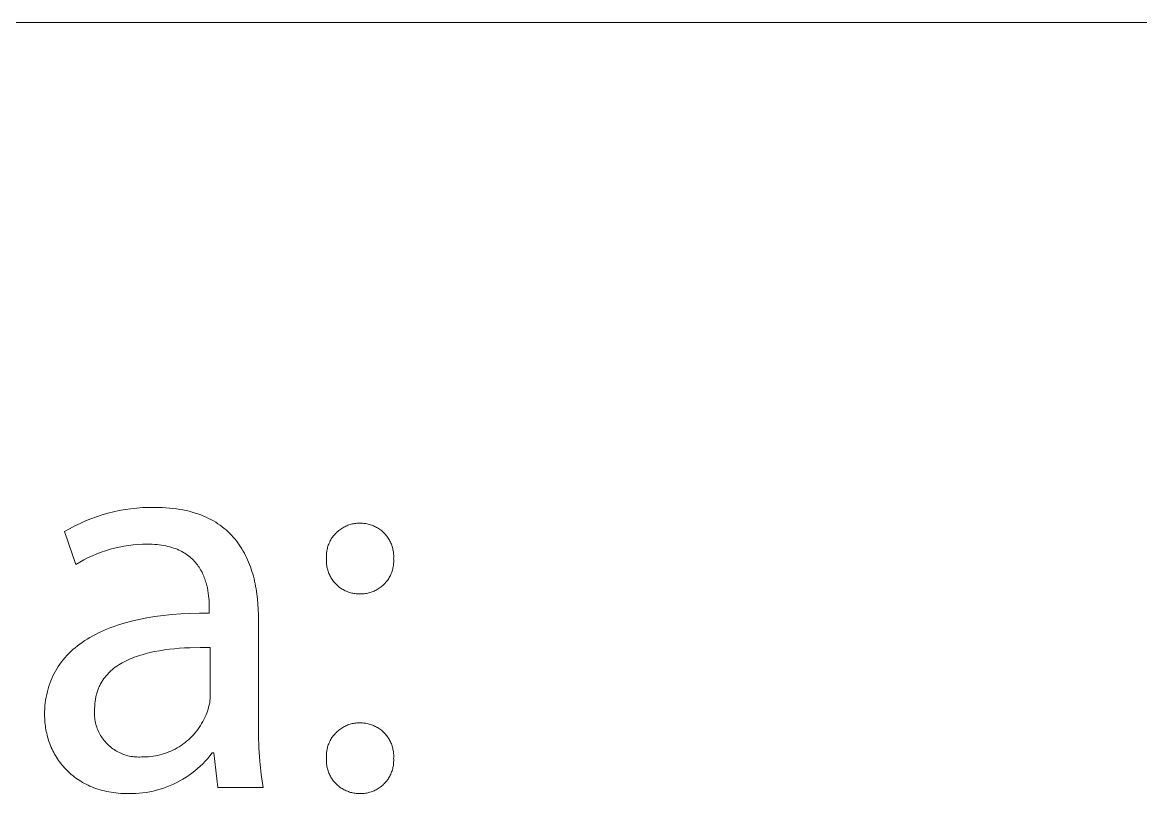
# Model space of a CAD drawing. Header units: millimetres. Extents: x 0 to 4030, y -54 to 2762.
# Drawn here: x 3773.6 to 3853.4, y 229.3 to 284.3 of the extents above; entities that cross this region are included whole.
import ezdxf

# ---------------------------------------------------------------- set-up
doc = ezdxf.new("R2010")
doc.units = ezdxf.units.MM
doc.header["$MEASUREMENT"] = 0
doc.layers.add('Domyślny', color=7, linetype='Continuous', true_color=0x000000)

msp = doc.modelspace()

# ---------------------------------------------------------------- linework, layer by layer
at = {"layer": 'Domyślny', "color": 18, "lineweight": 15, "true_color": 0x000000}
for p, q in [((3674.455, 284.334), (4026.423, 284.334)), ((3781.345, 249.652), (3781.763, 249.697)), ((3781.763, 249.697), (3782.182, 249.728)), ((3782.182, 249.728), (3782.603, 249.745)), ((3782.603, 249.745), (3783.023, 249.747)), ((3783.023, 249.747), (3783.3, 249.744)), ((3783.3, 249.744), (3783.57, 249.735)), ((3783.57, 249.735), (3783.834, 249.72)), ((3783.834, 249.72), (3784.091, 249.7)), ((3784.091, 249.7), (3784.342, 249.674)), ((3778.107, 248.778), (3778.496, 248.936)), ((3778.496, 248.936), (3778.892, 249.08)), ((3778.892, 249.08), (3779.291, 249.21)), ((3779.291, 249.21), (3779.695, 249.327)), ((3779.695, 249.327), (3780.103, 249.429)), ((3780.103, 249.429), (3780.515, 249.518)), ((3780.515, 249.518), (3780.929, 249.592)), ((3780.929, 249.592), (3781.345, 249.652)), ((3784.342, 249.674), (3784.586, 249.643)), ((3784.586, 249.643), (3784.825, 249.606)), ((3784.825, 249.606), (3785.057, 249.564)), ((3785.057, 249.564), (3785.283, 249.517)), ((3785.283, 249.517), (3785.503, 249.465)), ((3785.503, 249.465), (3785.718, 249.407)), ((3785.718, 249.407), (3785.926, 249.345)), ((3785.926, 249.345), (3786.129, 249.278)), ((3786.129, 249.278), (3786.325, 249.207)), ((3786.325, 249.207), (3786.517, 249.13)), ((3786.517, 249.13), (3786.702, 249.05)), ((3786.702, 249.05), (3786.883, 248.964)), ((3786.883, 248.964), (3787.057, 248.875)), ((3776.608, 248.015), (3776.973, 248.225)), ((3776.973, 248.225), (3777.344, 248.422)), ((3777.344, 248.422), (3777.722, 248.607)), ((3777.722, 248.607), (3778.107, 248.778)), ((3787.057, 248.875), (3787.227, 248.781)), ((3787.227, 248.781), (3787.391, 248.683)), ((3787.391, 248.683), (3787.55, 248.581)), ((3787.55, 248.581), (3787.704, 248.476)), ((3787.704, 248.476), (3787.852, 248.366)), ((3787.852, 248.366), (3787.996, 248.252)), ((3787.996, 248.252), (3788.135, 248.135)), ((3788.135, 248.135), (3788.269, 248.015)), ((3796.12, 248.054), (3796.184, 248.106)), ((3796.184, 248.106), (3796.249, 248.156)), ((3796.249, 248.156), (3796.315, 248.204)), ((3796.315, 248.204), (3796.384, 248.249)), ((3796.384, 248.249), (3796.454, 248.292)), ((3796.454, 248.292), (3796.525, 248.332)), ((3796.525, 248.332), (3796.598, 248.37)), ((3796.598, 248.37), (3796.672, 248.406)), ((3796.672, 248.406), (3796.747, 248.439)), ((3796.747, 248.439), (3796.824, 248.469)), ((3796.824, 248.469), (3796.901, 248.496)), ((3796.901, 248.496), (3796.979, 248.521)), ((3796.979, 248.521), (3797.058, 248.543)), ((3797.058, 248.543), (3797.138, 248.563)), ((3797.138, 248.563), (3797.218, 248.58)), ((3797.218, 248.58), (3797.299, 248.593)), ((3797.299, 248.593), (3797.38, 248.605)), ((3797.38, 248.605), (3797.462, 248.613)), ((3797.462, 248.613), (3797.544, 248.618)), ((3797.544, 248.618), (3797.626, 248.621)), ((3797.626, 248.621), (3797.708, 248.621)), ((3797.708, 248.621), (3797.789, 248.619)), ((3797.789, 248.619), (3797.871, 248.616)), ((3797.871, 248.616), (3797.951, 248.609)), ((3797.951, 248.609), (3798.032, 248.6)), ((3798.032, 248.6), (3798.113, 248.587)), ((3798.113, 248.587), (3798.192, 248.572)), ((3798.192, 248.572), (3798.272, 248.555)), ((3798.272, 248.555), (3798.35, 248.534)), ((3798.35, 248.534), (3798.428, 248.511)), ((3798.428, 248.511), (3798.505, 248.486)), ((3798.505, 248.486), (3798.581, 248.457)), ((3798.581, 248.457), (3798.657, 248.427)), ((3798.657, 248.427), (3798.731, 248.393)), ((3798.731, 248.393), (3798.803, 248.357)), ((3798.803, 248.357), (3798.875, 248.319)), ((3798.875, 248.319), (3798.945, 248.278)), ((3798.945, 248.278), (3799.014, 248.235)), ((3799.014, 248.235), (3799.081, 248.189)), ((3799.081, 248.189), (3799.147, 248.141)), ((3799.147, 248.141), (3799.211, 248.091)), ((3777.414, 245.68), (3776.608, 248.015)), ((3788.269, 248.015), (3788.398, 247.891)), ((3788.398, 247.891), (3788.522, 247.763)), ((3788.522, 247.763), (3788.642, 247.633)), ((3788.642, 247.633), (3788.757, 247.499)), ((3788.757, 247.499), (3788.868, 247.362)), ((3788.868, 247.362), (3788.974, 247.222)), ((3795.523, 247.28), (3795.56, 247.353)), ((3795.56, 247.353), (3795.599, 247.425)), ((3795.599, 247.425), (3795.641, 247.495)), ((3795.641, 247.495), (3795.685, 247.564)), ((3795.685, 247.564), (3795.732, 247.632)), ((3795.732, 247.632), (3795.781, 247.698)), ((3795.781, 247.698), (3795.832, 247.762)), ((3795.832, 247.762), (3795.886, 247.824)), ((3795.886, 247.824), (3795.941, 247.885)), ((3795.941, 247.885), (3795.999, 247.943)), ((3795.999, 247.943), (3796.059, 247.999)), ((3796.059, 247.999), (3796.12, 248.054)), ((3799.211, 248.091), (3799.273, 248.039)), ((3799.273, 248.039), (3799.334, 247.985)), ((3799.334, 247.985), (3799.392, 247.928)), ((3799.392, 247.928), (3799.449, 247.87)), ((3799.449, 247.87), (3799.503, 247.81)), ((3799.503, 247.81), (3799.555, 247.748)), ((3799.555, 247.748), (3799.606, 247.684)), ((3799.606, 247.684), (3799.654, 247.618)), ((3799.654, 247.618), (3799.7, 247.551)), ((3799.7, 247.551), (3799.743, 247.482)), ((3799.743, 247.482), (3799.784, 247.412)), ((3799.784, 247.412), (3799.823, 247.341)), ((3799.823, 247.341), (3799.859, 247.268)), ((3779.22, 246.551), (3778.907, 246.432)), ((3779.536, 246.659), (3779.22, 246.551)), ((3779.857, 246.756), (3779.536, 246.659)), ((3780.18, 246.842), (3779.857, 246.756)), ((3780.506, 246.917), (3780.18, 246.842)), ((3780.835, 246.981), (3780.506, 246.917)), ((3781.165, 247.034), (3780.835, 246.981)), ((3781.498, 247.075), (3781.165, 247.034)), ((3781.831, 247.104), (3781.498, 247.075)), ((3782.165, 247.123), (3781.831, 247.104)), ((3782.5, 247.129), (3782.165, 247.123)), ((3782.684, 247.127), (3782.5, 247.129)), ((3782.863, 247.121), (3782.684, 247.127)), ((3783.037, 247.111), (3782.863, 247.121)), ((3783.207, 247.096), (3783.037, 247.111)), ((3783.371, 247.078), (3783.207, 247.096)), ((3783.53, 247.056), (3783.371, 247.078)), ((3783.685, 247.031), (3783.53, 247.056)), ((3783.835, 247.001), (3783.685, 247.031)), ((3783.98, 246.968), (3783.835, 247.001)), ((3784.121, 246.932), (3783.98, 246.968)), ((3784.257, 246.893), (3784.121, 246.932)), ((3784.389, 246.85), (3784.257, 246.893)), ((3784.516, 246.804), (3784.389, 246.85)), ((3784.64, 246.756), (3784.516, 246.804)), ((3784.759, 246.704), (3784.64, 246.756)), ((3784.874, 246.649), (3784.759, 246.704)), ((3784.984, 246.592), (3784.874, 246.649)), ((3785.091, 246.532), (3784.984, 246.592)), ((3785.194, 246.47), (3785.091, 246.532)), ((3788.974, 247.222), (3789.075, 247.079)), ((3789.075, 247.079), (3789.173, 246.933)), ((3789.173, 246.933), (3789.266, 246.785)), ((3789.266, 246.785), (3789.355, 246.634)), ((3789.355, 246.634), (3789.44, 246.481)), ((3795.3, 246.494), (3795.309, 246.575)), ((3795.309, 246.575), (3795.322, 246.656)), ((3795.322, 246.656), (3795.338, 246.737)), ((3795.338, 246.737), (3795.356, 246.817)), ((3795.356, 246.817), (3795.377, 246.896)), ((3795.377, 246.896), (3795.401, 246.975)), ((3795.401, 246.975), (3795.427, 247.053)), ((3795.427, 247.053), (3795.456, 247.129)), ((3795.456, 247.129), (3795.488, 247.205)), ((3795.488, 247.205), (3795.523, 247.28)), ((3799.859, 247.268), (3799.893, 247.194)), ((3799.893, 247.194), (3799.924, 247.119)), ((3799.924, 247.119), (3799.952, 247.043)), ((3799.952, 247.043), (3799.978, 246.966)), ((3799.978, 246.966), (3800.001, 246.888)), ((3800.001, 246.888), (3800.022, 246.81)), ((3800.022, 246.81), (3800.04, 246.73)), ((3800.04, 246.73), (3800.055, 246.651)), ((3800.055, 246.651), (3800.067, 246.57)), ((3800.067, 246.57), (3800.077, 246.49)), ((3777.702, 245.851), (3777.414, 245.68)), ((3777.995, 246.011), (3777.702, 245.851)), ((3778.294, 246.162), (3777.995, 246.011)), ((3778.598, 246.302), (3778.294, 246.162)), ((3778.907, 246.432), (3778.598, 246.302)), ((3785.293, 246.405), (3785.194, 246.47)), ((3785.389, 246.338), (3785.293, 246.405)), ((3785.48, 246.269), (3785.389, 246.338)), ((3785.568, 246.197), (3785.48, 246.269)), ((3785.653, 246.124), (3785.568, 246.197)), ((3785.734, 246.048), (3785.653, 246.124)), ((3785.811, 245.971), (3785.734, 246.048)), ((3785.886, 245.892), (3785.811, 245.971)), ((3785.957, 245.811), (3785.886, 245.892)), ((3786.024, 245.729), (3785.957, 245.811)), ((3786.089, 245.645), (3786.024, 245.729)), ((3789.44, 246.481), (3789.521, 246.325)), ((3789.521, 246.325), (3789.598, 246.167)), ((3789.598, 246.167), (3789.671, 246.007)), ((3789.671, 246.007), (3789.741, 245.844)), ((3789.741, 245.844), (3789.806, 245.68)), ((3795.287, 246.248), (3795.288, 246.33)), ((3795.288, 246.166), (3795.287, 246.248)), ((3795.288, 246.33), (3795.292, 246.412)), ((3795.292, 246.084), (3795.288, 246.166)), ((3795.288, 245.919), (3795.289, 246.002)), ((3795.29, 245.837), (3795.288, 245.919)), ((3795.289, 246.002), (3795.292, 246.084)), ((3795.295, 245.755), (3795.29, 245.837)), ((3795.292, 246.412), (3795.3, 246.494)), ((3795.303, 245.672), (3795.295, 245.755)), ((3800.083, 245.757), (3800.076, 245.676)), ((3800.077, 246.49), (3800.084, 246.409)), ((3800.088, 245.839), (3800.083, 245.757)), ((3800.084, 246.409), (3800.088, 246.328)), ((3800.088, 246.165), (3800.084, 246.084)), ((3800.084, 246.084), (3800.088, 246.002)), ((3800.088, 246.328), (3800.089, 246.246)), ((3800.089, 246.246), (3800.088, 246.165)), ((3800.088, 246.002), (3800.089, 245.921)), ((3800.089, 245.921), (3800.088, 245.839)), ((3786.151, 245.56), (3786.089, 245.645)), ((3786.209, 245.474), (3786.151, 245.56)), ((3786.265, 245.386), (3786.209, 245.474)), ((3786.318, 245.298), (3786.265, 245.386)), ((3786.368, 245.208), (3786.318, 245.298)), ((3786.415, 245.118), (3786.368, 245.208)), ((3786.46, 245.026), (3786.415, 245.118)), ((3786.502, 244.934), (3786.46, 245.026)), ((3786.541, 244.842), (3786.502, 244.934)), ((3789.806, 245.68), (3789.868, 245.514)), ((3789.868, 245.514), (3789.927, 245.345)), ((3789.927, 245.345), (3789.981, 245.176)), ((3789.981, 245.176), (3790.033, 245.004)), ((3790.033, 245.004), (3790.081, 244.831)), ((3795.314, 245.591), (3795.303, 245.672)), ((3795.327, 245.509), (3795.314, 245.591)), ((3795.344, 245.429), (3795.327, 245.509)), ((3795.363, 245.348), (3795.344, 245.429)), ((3795.385, 245.269), (3795.363, 245.348)), ((3795.409, 245.19), (3795.385, 245.269)), ((3795.437, 245.112), (3795.409, 245.19)), ((3795.467, 245.036), (3795.437, 245.112)), ((3795.5, 244.96), (3795.467, 245.036)), ((3795.535, 244.886), (3795.5, 244.96)), ((3799.886, 244.968), (3799.852, 244.894)), ((3799.918, 245.043), (3799.886, 244.968)), ((3799.948, 245.12), (3799.918, 245.043)), ((3799.974, 245.197), (3799.948, 245.12)), ((3799.998, 245.275), (3799.974, 245.197)), ((3800.019, 245.354), (3799.998, 245.275)), ((3800.038, 245.434), (3800.019, 245.354)), ((3800.053, 245.514), (3800.038, 245.434)), ((3800.066, 245.595), (3800.053, 245.514)), ((3800.076, 245.676), (3800.066, 245.595)), ((3786.578, 244.749), (3786.541, 244.842)), ((3786.613, 244.655), (3786.578, 244.749)), ((3786.646, 244.562), (3786.613, 244.655)), ((3786.676, 244.468), (3786.646, 244.562)), ((3786.704, 244.374), (3786.676, 244.468)), ((3786.731, 244.28), (3786.704, 244.374)), ((3786.755, 244.186), (3786.731, 244.28)), ((3786.777, 244.092), (3786.755, 244.186)), ((3790.081, 244.831), (3790.125, 244.657)), ((3790.125, 244.657), (3790.167, 244.481)), ((3790.167, 244.481), (3790.205, 244.304)), ((3790.205, 244.304), (3790.24, 244.125)), ((3790.24, 244.125), (3790.272, 243.946)), ((3795.573, 244.812), (3795.535, 244.886)), ((3795.614, 244.741), (3795.573, 244.812)), ((3795.657, 244.67), (3795.614, 244.741)), ((3795.702, 244.602), (3795.657, 244.67)), ((3795.75, 244.534), (3795.702, 244.602)), ((3795.8, 244.469), (3795.75, 244.534)), ((3795.852, 244.405), (3795.8, 244.469)), ((3795.907, 244.343), (3795.852, 244.405)), ((3795.964, 244.284), (3795.907, 244.343)), ((3796.022, 244.226), (3795.964, 244.284)), ((3796.083, 244.17), (3796.022, 244.226)), ((3796.146, 244.116), (3796.083, 244.17)), ((3796.21, 244.065), (3796.146, 244.116)), ((3799.253, 244.126), (3799.19, 244.074)), ((3799.315, 244.18), (3799.253, 244.126)), ((3799.375, 244.236), (3799.315, 244.18)), ((3799.432, 244.294), (3799.375, 244.236)), ((3799.488, 244.353), (3799.432, 244.294)), ((3799.541, 244.415), (3799.488, 244.353)), ((3799.593, 244.479), (3799.541, 244.415)), ((3799.642, 244.544), (3799.593, 244.479)), ((3799.689, 244.611), (3799.642, 244.544)), ((3799.733, 244.68), (3799.689, 244.611)), ((3799.775, 244.75), (3799.733, 244.68)), ((3799.815, 244.821), (3799.775, 244.75)), ((3799.852, 244.894), (3799.815, 244.821)), ((3786.797, 243.999), (3786.777, 244.092)), ((3786.833, 243.813), (3786.797, 243.999)), ((3786.862, 243.629), (3786.833, 243.813)), ((3786.884, 243.449), (3786.862, 243.629)), ((3786.902, 243.272), (3786.884, 243.449)), ((3790.272, 243.946), (3790.327, 243.585)), ((3790.327, 243.585), (3790.371, 243.221)), ((3796.276, 244.016), (3796.21, 244.065)), ((3796.344, 243.969), (3796.276, 244.016)), ((3796.414, 243.924), (3796.344, 243.969)), ((3796.485, 243.883), (3796.414, 243.924)), ((3796.557, 243.843), (3796.485, 243.883)), ((3796.631, 243.806), (3796.557, 243.843)), ((3796.706, 243.772), (3796.631, 243.806)), ((3796.782, 243.74), (3796.706, 243.772)), ((3796.859, 243.711), (3796.782, 243.74)), ((3796.937, 243.685), (3796.859, 243.711)), ((3797.016, 243.661), (3796.937, 243.685)), ((3797.096, 243.641), (3797.016, 243.661)), ((3797.176, 243.623), (3797.096, 243.641)), ((3797.257, 243.607), (3797.176, 243.623)), ((3797.339, 243.595), (3797.257, 243.607)), ((3797.421, 243.586), (3797.339, 243.595)), ((3797.503, 243.579), (3797.421, 243.586)), ((3797.585, 243.575), (3797.503, 243.579)), ((3797.668, 243.574), (3797.585, 243.575)), ((3797.75, 243.573), (3797.668, 243.574)), ((3797.831, 243.575), (3797.75, 243.573)), ((3797.913, 243.58), (3797.831, 243.575)), ((3797.994, 243.587), (3797.913, 243.58)), ((3798.075, 243.597), (3797.994, 243.587)), ((3798.156, 243.611), (3798.075, 243.597)), ((3798.236, 243.626), (3798.156, 243.611)), ((3798.316, 243.645), (3798.236, 243.626)), ((3798.395, 243.667), (3798.316, 243.645)), ((3798.473, 243.691), (3798.395, 243.667)), ((3798.55, 243.718), (3798.473, 243.691)), ((3798.626, 243.747), (3798.55, 243.718)), ((3798.701, 243.779), (3798.626, 243.747)), ((3798.775, 243.814), (3798.701, 243.779)), ((3798.848, 243.851), (3798.775, 243.814)), ((3798.919, 243.891), (3798.848, 243.851)), ((3798.989, 243.933), (3798.919, 243.891)), ((3799.058, 243.978), (3798.989, 243.933)), ((3799.125, 244.025), (3799.058, 243.978)), ((3799.19, 244.074), (3799.125, 244.025)), ((3786.915, 243.101), (3786.902, 243.272)), ((3786.923, 242.934), (3786.915, 243.101)), ((3786.927, 242.774), (3786.923, 242.934)), ((3786.929, 242.62), (3786.927, 242.774)), ((3786.929, 242.204), (3786.929, 242.62)), ((3790.371, 243.221), (3790.404, 242.854)), ((3790.404, 242.854), (3790.427, 242.486)), ((3781.383, 241.631), (3781.918, 241.755)), ((3781.918, 241.755), (3782.473, 241.864)), ((3782.473, 241.864), (3783.049, 241.958)), ((3783.049, 241.958), (3783.646, 242.037)), ((3783.646, 242.037), (3784.263, 242.101)), ((3784.263, 242.101), (3784.899, 242.15)), ((3784.899, 242.15), (3785.556, 242.183)), ((3785.556, 242.183), (3786.233, 242.201)), ((3786.233, 242.201), (3786.929, 242.204)), ((3790.427, 242.486), (3790.441, 242.117)), ((3790.441, 242.117), (3790.445, 241.748)), ((3790.445, 241.748), (3790.445, 234.46)), ((3779.237, 240.895), (3779.454, 240.991)), ((3779.454, 240.991), (3779.677, 241.083)), ((3779.677, 241.083), (3779.905, 241.173)), ((3779.905, 241.173), (3780.138, 241.258)), ((3780.138, 241.258), (3780.376, 241.34)), ((3780.376, 241.34), (3780.62, 241.418)), ((3780.62, 241.418), (3780.869, 241.493)), ((3780.869, 241.493), (3781.123, 241.564)), ((3781.123, 241.564), (3781.383, 241.631)), ((3777.698, 239.998), (3777.871, 240.122)), ((3777.871, 240.122), (3778.05, 240.243)), ((3778.05, 240.243), (3778.234, 240.36)), ((3778.234, 240.36), (3778.424, 240.474)), ((3778.424, 240.474), (3778.619, 240.585)), ((3778.619, 240.585), (3778.82, 240.692)), ((3778.82, 240.692), (3779.026, 240.795)), ((3779.026, 240.795), (3779.237, 240.895)), ((3776.777, 239.18), (3776.916, 239.325)), ((3776.916, 239.325), (3777.061, 239.467)), ((3777.061, 239.467), (3777.212, 239.605)), ((3777.212, 239.605), (3777.368, 239.739)), ((3777.368, 239.739), (3777.53, 239.87)), ((3777.53, 239.87), (3777.698, 239.998)), ((3782.699, 239.389), (3782.369, 239.307)), ((3783.037, 239.462), (3782.699, 239.389)), ((3783.382, 239.526), (3783.037, 239.462)), ((3783.733, 239.58), (3783.382, 239.526)), ((3784.089, 239.627), (3783.733, 239.58)), ((3784.449, 239.665), (3784.089, 239.627)), ((3784.812, 239.696), (3784.449, 239.665)), ((3785.178, 239.72), (3784.812, 239.696)), ((3785.545, 239.737), (3785.178, 239.72)), ((3786.28, 239.754), (3785.545, 239.737)), ((3787.009, 239.748), (3786.28, 239.754)), ((3787.009, 236.353), (3787.009, 239.748)), ((3776.166, 238.406), (3776.276, 238.567)), ((3776.276, 238.567), (3776.393, 238.726)), ((3776.393, 238.726), (3776.515, 238.881)), ((3776.515, 238.881), (3776.643, 239.032)), ((3776.643, 239.032), (3776.777, 239.18)), ((3780.599, 238.588), (3780.472, 238.509)), ((3780.73, 238.664), (3780.599, 238.588)), ((3780.864, 238.737), (3780.73, 238.664)), ((3781.002, 238.807), (3780.864, 238.737)), ((3781.143, 238.873), (3781.002, 238.807)), ((3781.286, 238.937), (3781.143, 238.873)), ((3781.433, 238.998), (3781.286, 238.937)), ((3781.583, 239.056), (3781.433, 238.998)), ((3781.735, 239.112), (3781.583, 239.056)), ((3781.89, 239.165), (3781.735, 239.112)), ((3782.047, 239.215), (3781.89, 239.165)), ((3782.207, 239.262), (3782.047, 239.215)), ((3782.369, 239.307), (3782.207, 239.262)), ((3775.781, 237.727), (3775.869, 237.901)), ((3775.869, 237.901), (3775.962, 238.073)), ((3775.962, 238.073), (3776.061, 238.241)), ((3776.061, 238.241), (3776.166, 238.406)), ((3779.592, 237.757), (3779.547, 237.703)), ((3779.64, 237.811), (3779.592, 237.757)), ((3779.688, 237.863), (3779.64, 237.811)), ((3779.737, 237.915), (3779.688, 237.863)), ((3779.787, 237.966), (3779.737, 237.915)), ((3779.839, 238.016), (3779.787, 237.966)), ((3779.891, 238.065), (3779.839, 238.016)), ((3779.945, 238.113), (3779.891, 238.065)), ((3780, 238.16), (3779.945, 238.113)), ((3780.055, 238.207), (3780, 238.16)), ((3780.112, 238.252), (3780.055, 238.207)), ((3780.228, 238.341), (3780.112, 238.252)), ((3780.348, 238.427), (3780.228, 238.341)), ((3780.472, 238.509), (3780.348, 238.427)), ((3775.433, 236.804), (3775.491, 236.995)), ((3775.491, 236.995), (3775.555, 237.183)), ((3775.555, 237.183), (3775.624, 237.367)), ((3775.624, 237.367), (3775.7, 237.549)), ((3775.7, 237.549), (3775.781, 237.727)), ((3779.088, 236.978), (3779.058, 236.911)), ((3779.12, 237.043), (3779.088, 236.978)), ((3779.152, 237.108), (3779.12, 237.043)), ((3779.186, 237.172), (3779.152, 237.108)), ((3779.221, 237.235), (3779.186, 237.172)), ((3779.258, 237.297), (3779.221, 237.235)), ((3779.295, 237.357), (3779.258, 237.297)), ((3779.334, 237.417), (3779.295, 237.357)), ((3779.374, 237.476), (3779.334, 237.417)), ((3779.416, 237.534), (3779.374, 237.476)), ((3779.458, 237.591), (3779.416, 237.534)), ((3779.502, 237.648), (3779.458, 237.591)), ((3779.547, 237.703), (3779.502, 237.648)), ((3775.262, 236.009), (3775.296, 236.212)), ((3775.296, 236.212), (3775.336, 236.413)), ((3775.336, 236.413), (3775.382, 236.61)), ((3775.382, 236.61), (3775.433, 236.804)), ((3778.834, 236.188), (3778.819, 236.11)), ((3778.85, 236.265), (3778.834, 236.188)), ((3778.867, 236.341), (3778.85, 236.265)), ((3778.886, 236.416), (3778.867, 236.341)), ((3778.907, 236.49), (3778.886, 236.416)), ((3778.929, 236.563), (3778.907, 236.49)), ((3778.952, 236.634), (3778.929, 236.563)), ((3778.976, 236.705), (3778.952, 236.634)), ((3779.002, 236.775), (3778.976, 236.705)), ((3779.03, 236.843), (3779.002, 236.775)), ((3779.058, 236.911), (3779.03, 236.843)), ((3786.995, 236.098), (3787.004, 236.225)), ((3787.004, 236.225), (3787.009, 236.353)), ((3775.189, 235.163), (3775.198, 235.379)), ((3775.198, 235.379), (3775.213, 235.592)), ((3775.213, 235.592), (3775.235, 235.802)), ((3775.235, 235.802), (3775.262, 236.009)), ((3778.756, 235.36), (3778.748, 235.251)), ((3778.759, 235.534), (3778.756, 235.447)), ((3778.756, 235.447), (3778.756, 235.36)), ((3778.763, 235.62), (3778.759, 235.534)), ((3778.768, 235.704), (3778.763, 235.62)), ((3778.775, 235.788), (3778.768, 235.704)), ((3778.784, 235.87), (3778.775, 235.788)), ((3778.794, 235.951), (3778.784, 235.87)), ((3778.806, 236.031), (3778.794, 235.951)), ((3778.819, 236.11), (3778.806, 236.031)), ((3786.808, 235.225), (3786.848, 235.347)), ((3786.848, 235.347), (3786.883, 235.47)), ((3786.883, 235.47), (3786.914, 235.594)), ((3786.914, 235.594), (3786.941, 235.718)), ((3786.941, 235.718), (3786.963, 235.844)), ((3786.963, 235.844), (3786.981, 235.971)), ((3786.981, 235.971), (3786.995, 236.098)), ((3775.186, 234.944), (3775.189, 235.163)), ((3775.187, 234.812), (3775.186, 234.944)), ((3775.192, 234.68), (3775.187, 234.812)), ((3775.199, 234.548), (3775.192, 234.68)), ((3775.209, 234.416), (3775.199, 234.548)), ((3778.748, 235.251), (3778.744, 235.143)), ((3778.744, 235.143), (3778.744, 235.035)), ((3778.744, 235.035), (3778.748, 234.926)), ((3778.748, 234.926), (3778.755, 234.818)), ((3778.755, 234.818), (3778.766, 234.71)), ((3778.766, 234.71), (3778.781, 234.603)), ((3778.781, 234.603), (3778.8, 234.496)), ((3786.472, 234.468), (3786.55, 234.615)), ((3786.55, 234.615), (3786.622, 234.764)), ((3786.622, 234.764), (3786.689, 234.916)), ((3786.689, 234.916), (3786.751, 235.07)), ((3786.751, 235.07), (3786.808, 235.225)), ((3775.223, 234.285), (3775.209, 234.416)), ((3775.239, 234.154), (3775.223, 234.285)), ((3775.258, 234.023), (3775.239, 234.154)), ((3775.281, 233.893), (3775.258, 234.023)), ((3775.306, 233.764), (3775.281, 233.893)), ((3775.334, 233.635), (3775.306, 233.764)), ((3778.8, 234.496), (3778.822, 234.39)), ((3778.822, 234.39), (3778.848, 234.285)), ((3778.848, 234.285), (3778.877, 234.181)), ((3778.877, 234.181), (3778.91, 234.077)), ((3778.91, 234.077), (3778.947, 233.975)), ((3778.947, 233.975), (3778.987, 233.874)), ((3778.987, 233.874), (3779.031, 233.775)), ((3779.031, 233.775), (3779.078, 233.677)), ((3785.907, 233.651), (3786.013, 233.779)), ((3786.013, 233.779), (3786.114, 233.91)), ((3786.114, 233.91), (3786.211, 234.045)), ((3786.211, 234.045), (3786.303, 234.183)), ((3786.303, 234.183), (3786.39, 234.324)), ((3786.39, 234.324), (3786.472, 234.468)), ((3790.445, 234.46), (3790.445, 233.52)), ((3795.999, 233.704), (3796.059, 233.76)), ((3796.059, 233.76), (3796.12, 233.815)), ((3796.12, 233.815), (3796.184, 233.867)), ((3796.184, 233.867), (3796.249, 233.917)), ((3796.249, 233.917), (3796.315, 233.964)), ((3796.315, 233.964), (3796.384, 234.01)), ((3796.384, 234.01), (3796.454, 234.053)), ((3796.454, 234.053), (3796.525, 234.093)), ((3796.525, 234.093), (3796.598, 234.131)), ((3796.598, 234.131), (3796.672, 234.166)), ((3796.672, 234.166), (3796.747, 234.199)), ((3796.747, 234.199), (3796.824, 234.23)), ((3796.824, 234.23), (3796.901, 234.257)), ((3796.901, 234.257), (3796.979, 234.282)), ((3796.979, 234.282), (3797.058, 234.304)), ((3797.058, 234.304), (3797.138, 234.324)), ((3797.138, 234.324), (3797.218, 234.34)), ((3797.218, 234.34), (3797.299, 234.354)), ((3797.299, 234.354), (3797.38, 234.365)), ((3797.38, 234.365), (3797.462, 234.374)), ((3797.462, 234.374), (3797.544, 234.379)), ((3797.544, 234.379), (3797.626, 234.382)), ((3797.626, 234.382), (3797.708, 234.381)), ((3797.708, 234.381), (3797.789, 234.38)), ((3797.789, 234.38), (3797.871, 234.376)), ((3797.871, 234.376), (3797.951, 234.37)), ((3797.951, 234.37), (3798.032, 234.36)), ((3798.032, 234.36), (3798.113, 234.348)), ((3798.113, 234.348), (3798.192, 234.333)), ((3798.192, 234.333), (3798.272, 234.316)), ((3798.272, 234.316), (3798.35, 234.295)), ((3798.35, 234.295), (3798.428, 234.272)), ((3798.428, 234.272), (3798.505, 234.247)), ((3798.505, 234.247), (3798.581, 234.218)), ((3798.581, 234.218), (3798.657, 234.187)), ((3798.657, 234.187), (3798.731, 234.154)), ((3798.731, 234.154), (3798.803, 234.118)), ((3798.803, 234.118), (3798.875, 234.079)), ((3798.875, 234.079), (3798.945, 234.039)), ((3798.945, 234.039), (3799.014, 233.995)), ((3799.014, 233.995), (3799.081, 233.95)), ((3799.081, 233.95), (3799.147, 233.902)), ((3799.147, 233.902), (3799.211, 233.852)), ((3799.211, 233.852), (3799.273, 233.8)), ((3799.273, 233.8), (3799.334, 233.745)), ((3799.334, 233.745), (3799.392, 233.689)), ((3775.365, 233.507), (3775.334, 233.635)), ((3775.399, 233.379), (3775.365, 233.507)), ((3775.436, 233.253), (3775.399, 233.379)), ((3775.476, 233.127), (3775.436, 233.253)), ((3775.518, 233.002), (3775.476, 233.127)), ((3775.564, 232.878), (3775.518, 233.002)), ((3779.078, 233.677), (3779.128, 233.581)), ((3779.128, 233.581), (3779.182, 233.487)), ((3779.182, 233.487), (3779.238, 233.395)), ((3779.238, 233.395), (3779.298, 233.305)), ((3779.298, 233.305), (3779.361, 233.216)), ((3779.361, 233.216), (3779.427, 233.13)), ((3779.427, 233.13), (3779.496, 233.047)), ((3779.496, 233.047), (3779.568, 232.965)), ((3779.568, 232.965), (3779.643, 232.887)), ((3785.055, 232.867), (3785.188, 232.966)), ((3785.188, 232.966), (3785.318, 233.07)), ((3785.318, 233.07), (3785.443, 233.178)), ((3785.443, 233.178), (3785.565, 233.29)), ((3785.565, 233.29), (3785.683, 233.406)), ((3785.683, 233.406), (3785.798, 233.527)), ((3785.798, 233.527), (3785.907, 233.651)), ((3790.445, 233.52), (3790.478, 232.581)), ((3795.456, 232.89), (3795.488, 232.966)), ((3795.488, 232.966), (3795.523, 233.04)), ((3795.523, 233.04), (3795.56, 233.114)), ((3795.56, 233.114), (3795.599, 233.186)), ((3795.599, 233.186), (3795.641, 233.256)), ((3795.641, 233.256), (3795.685, 233.325)), ((3795.685, 233.325), (3795.732, 233.393)), ((3795.732, 233.393), (3795.781, 233.459)), ((3795.781, 233.459), (3795.832, 233.523)), ((3795.832, 233.523), (3795.886, 233.585)), ((3795.886, 233.585), (3795.941, 233.645)), ((3795.941, 233.645), (3795.999, 233.704)), ((3799.392, 233.689), (3799.449, 233.631)), ((3799.449, 233.631), (3799.503, 233.57)), ((3799.503, 233.57), (3799.555, 233.508)), ((3799.555, 233.508), (3799.606, 233.445)), ((3799.606, 233.445), (3799.654, 233.379)), ((3799.654, 233.379), (3799.7, 233.312)), ((3799.7, 233.312), (3799.743, 233.243)), ((3799.743, 233.243), (3799.784, 233.173)), ((3799.784, 233.173), (3799.823, 233.102)), ((3799.823, 233.102), (3799.859, 233.029)), ((3799.859, 233.029), (3799.893, 232.955)), ((3799.893, 232.955), (3799.924, 232.88)), ((3775.613, 232.755), (3775.564, 232.878)), ((3775.664, 232.634), (3775.613, 232.755)), ((3775.719, 232.513), (3775.664, 232.634)), ((3775.776, 232.394), (3775.719, 232.513)), ((3775.836, 232.276), (3775.776, 232.394)), ((3775.9, 232.159), (3775.836, 232.276)), ((3775.966, 232.044), (3775.9, 232.159)), ((3779.643, 232.887), (3779.72, 232.811)), ((3779.72, 232.811), (3779.8, 232.737)), ((3779.8, 232.737), (3779.882, 232.667)), ((3779.882, 232.667), (3779.966, 232.599)), ((3779.966, 232.599), (3780.053, 232.534)), ((3780.053, 232.534), (3780.143, 232.472)), ((3780.143, 232.472), (3780.234, 232.414)), ((3780.234, 232.414), (3780.327, 232.358)), ((3780.327, 232.358), (3780.422, 232.306)), ((3780.422, 232.306), (3780.519, 232.257)), ((3780.519, 232.257), (3780.617, 232.212)), ((3780.617, 232.212), (3780.717, 232.17)), ((3780.717, 232.17), (3780.818, 232.131)), ((3783.572, 232.143), (3783.73, 232.192)), ((3783.73, 232.192), (3783.887, 232.246)), ((3783.887, 232.246), (3784.042, 232.306)), ((3784.042, 232.306), (3784.194, 232.371)), ((3784.194, 232.371), (3784.344, 232.441)), ((3784.344, 232.441), (3784.492, 232.516)), ((3784.492, 232.516), (3784.637, 232.597)), ((3784.637, 232.597), (3784.78, 232.682)), ((3784.78, 232.682), (3784.919, 232.772)), ((3784.919, 232.772), (3785.055, 232.867)), ((3787.143, 232.233), (3786.985, 232.032)), ((3787.264, 232.233), (3787.143, 232.233)), ((3787.533, 229.777), (3787.264, 232.233)), ((3790.478, 232.581), (3790.542, 231.643)), ((3795.288, 232.091), (3795.292, 232.173)), ((3795.292, 232.173), (3795.3, 232.255)), ((3795.3, 232.255), (3795.309, 232.336)), ((3795.309, 232.336), (3795.322, 232.417)), ((3795.322, 232.417), (3795.338, 232.498)), ((3795.338, 232.498), (3795.356, 232.578)), ((3795.356, 232.578), (3795.377, 232.657)), ((3795.377, 232.657), (3795.401, 232.736)), ((3795.401, 232.736), (3795.427, 232.813)), ((3795.427, 232.813), (3795.456, 232.89)), ((3799.924, 232.88), (3799.952, 232.804)), ((3799.952, 232.804), (3799.978, 232.727)), ((3799.978, 232.727), (3800.001, 232.649)), ((3800.001, 232.649), (3800.022, 232.57)), ((3800.022, 232.57), (3800.04, 232.491)), ((3800.04, 232.491), (3800.055, 232.411)), ((3800.055, 232.411), (3800.067, 232.331)), ((3800.067, 232.331), (3800.077, 232.25)), ((3800.077, 232.25), (3800.084, 232.17)), ((3800.084, 232.17), (3800.088, 232.088)), ((3776.035, 231.93), (3775.966, 232.044)), ((3776.107, 231.818), (3776.035, 231.93)), ((3776.182, 231.707), (3776.107, 231.818)), ((3776.26, 231.599), (3776.182, 231.707)), ((3776.34, 231.491), (3776.26, 231.599)), ((3776.424, 231.386), (3776.34, 231.491)), ((3776.511, 231.283), (3776.424, 231.386)), ((3780.818, 232.131), (3780.921, 232.096)), ((3780.921, 232.096), (3781.025, 232.064)), ((3781.025, 232.064), (3781.129, 232.037)), ((3781.129, 232.037), (3781.235, 232.012)), ((3781.235, 232.012), (3781.341, 231.992)), ((3781.341, 231.992), (3781.448, 231.975)), ((3781.448, 231.975), (3781.556, 231.961)), ((3781.556, 231.961), (3781.664, 231.952)), ((3781.664, 231.952), (3781.772, 231.946)), ((3781.772, 231.946), (3781.881, 231.944)), ((3781.881, 231.944), (3781.989, 231.945)), ((3781.989, 231.945), (3782.097, 231.951)), ((3782.097, 231.951), (3782.263, 231.95)), ((3782.263, 231.95), (3782.429, 231.954)), ((3782.429, 231.954), (3782.595, 231.964)), ((3782.595, 231.964), (3782.76, 231.98)), ((3782.76, 231.98), (3782.924, 232.002)), ((3782.924, 232.002), (3783.088, 232.029)), ((3783.088, 232.029), (3783.25, 232.061)), ((3783.25, 232.061), (3783.412, 232.099)), ((3783.412, 232.099), (3783.572, 232.143)), ((3786.469, 231.465), (3786.285, 231.289)), ((3786.648, 231.648), (3786.469, 231.465)), ((3786.82, 231.837), (3786.648, 231.648)), ((3786.985, 232.032), (3786.82, 231.837)), ((3790.542, 231.643), (3790.639, 230.708)), ((3795.287, 232.009), (3795.288, 232.091)), ((3795.288, 231.927), (3795.287, 232.009)), ((3795.292, 231.845), (3795.288, 231.927)), ((3795.289, 231.762), (3795.292, 231.845)), ((3795.289, 231.68), (3795.289, 231.762)), ((3795.291, 231.598), (3795.289, 231.68)), ((3795.296, 231.516), (3795.291, 231.598)), ((3795.304, 231.434), (3795.296, 231.516)), ((3795.315, 231.352), (3795.304, 231.434)), ((3795.329, 231.271), (3795.315, 231.352)), ((3800.065, 231.356), (3800.052, 231.275)), ((3800.075, 231.437), (3800.065, 231.356)), ((3800.082, 231.518), (3800.075, 231.437)), ((3800.087, 231.6), (3800.082, 231.518)), ((3800.088, 231.926), (3800.084, 231.845)), ((3800.084, 231.845), (3800.088, 231.763)), ((3800.089, 231.682), (3800.087, 231.6)), ((3800.088, 232.088), (3800.089, 232.007)), ((3800.089, 232.007), (3800.088, 231.926)), ((3800.088, 231.763), (3800.089, 231.682)), ((3776.6, 231.181), (3776.511, 231.283)), ((3776.692, 231.082), (3776.6, 231.181)), ((3776.787, 230.984), (3776.692, 231.082)), ((3776.885, 230.889), (3776.787, 230.984)), ((3776.986, 230.796), (3776.885, 230.889)), ((3777.09, 230.705), (3776.986, 230.796)), ((3777.197, 230.617), (3777.09, 230.705)), ((3777.307, 230.531), (3777.197, 230.617)), ((3785.488, 230.649), (3785.276, 230.507)), ((3785.695, 230.799), (3785.488, 230.649)), ((3785.897, 230.955), (3785.695, 230.799)), ((3786.094, 231.119), (3785.897, 230.955)), ((3786.285, 231.289), (3786.094, 231.119)), ((3790.639, 230.708), (3790.767, 229.777)), ((3795.345, 231.19), (3795.329, 231.271)), ((3795.365, 231.11), (3795.345, 231.19)), ((3795.387, 231.031), (3795.365, 231.11)), ((3795.412, 230.952), (3795.387, 231.031)), ((3795.439, 230.875), (3795.412, 230.952)), ((3795.469, 230.798), (3795.439, 230.875)), ((3795.502, 230.722), (3795.469, 230.798)), ((3795.538, 230.648), (3795.502, 230.722)), ((3795.576, 230.575), (3795.538, 230.648)), ((3795.616, 230.503), (3795.576, 230.575)), ((3799.812, 230.584), (3799.773, 230.512)), ((3799.849, 230.656), (3799.812, 230.584)), ((3799.884, 230.73), (3799.849, 230.656)), ((3799.916, 230.806), (3799.884, 230.73)), ((3799.945, 230.882), (3799.916, 230.806)), ((3799.972, 230.959), (3799.945, 230.882)), ((3799.996, 231.037), (3799.972, 230.959)), ((3800.017, 231.116), (3799.996, 231.037)), ((3800.036, 231.195), (3800.017, 231.116)), ((3800.052, 231.275), (3800.036, 231.195)), ((3777.419, 230.447), (3777.307, 230.531)), ((3777.534, 230.366), (3777.419, 230.447)), ((3777.653, 230.287), (3777.534, 230.366)), ((3777.774, 230.211), (3777.653, 230.287)), ((3777.898, 230.138), (3777.774, 230.211)), ((3778.024, 230.067), (3777.898, 230.138)), ((3778.154, 230), (3778.024, 230.067)), ((3778.287, 229.935), (3778.154, 230)), ((3778.422, 229.873), (3778.287, 229.935)), ((3778.56, 229.814), (3778.422, 229.873)), ((3778.701, 229.758), (3778.56, 229.814)), ((3778.845, 229.706), (3778.701, 229.758)), ((3783.91, 229.816), (3783.67, 229.729)), ((3784.147, 229.912), (3783.91, 229.816)), ((3784.381, 230.015), (3784.147, 229.912)), ((3784.611, 230.126), (3784.381, 230.015)), ((3784.837, 230.246), (3784.611, 230.126)), ((3785.059, 230.373), (3784.837, 230.246)), ((3785.276, 230.507), (3785.059, 230.373)), ((3790.767, 229.777), (3787.533, 229.777)), ((3795.659, 230.433), (3795.616, 230.503)), ((3795.705, 230.364), (3795.659, 230.433)), ((3795.753, 230.297), (3795.705, 230.364)), ((3795.803, 230.232), (3795.753, 230.297)), ((3795.855, 230.168), (3795.803, 230.232)), ((3795.91, 230.107), (3795.855, 230.168)), ((3795.966, 230.047), (3795.91, 230.107)), ((3796.025, 229.989), (3795.966, 230.047)), ((3796.085, 229.933), (3796.025, 229.989)), ((3796.148, 229.88), (3796.085, 229.933)), ((3796.212, 229.828), (3796.148, 229.88)), ((3796.278, 229.779), (3796.212, 229.828)), ((3796.346, 229.732), (3796.278, 229.779)), ((3799.123, 229.788), (3799.056, 229.741)), ((3799.188, 229.838), (3799.123, 229.788)), ((3799.251, 229.889), (3799.188, 229.838)), ((3799.312, 229.943), (3799.251, 229.889)), ((3799.372, 229.999), (3799.312, 229.943)), ((3799.43, 230.057), (3799.372, 229.999)), ((3799.485, 230.117), (3799.43, 230.057)), ((3799.539, 230.178), (3799.485, 230.117)), ((3799.59, 230.242), (3799.539, 230.178)), ((3799.639, 230.307), (3799.59, 230.242)), ((3799.686, 230.374), (3799.639, 230.307)), ((3799.731, 230.442), (3799.686, 230.374)), ((3799.773, 230.512), (3799.731, 230.442)), ((3778.992, 229.656), (3778.845, 229.706)), ((3779.142, 229.61), (3778.992, 229.656)), ((3779.294, 229.567), (3779.142, 229.61)), ((3779.449, 229.528), (3779.294, 229.567)), ((3779.607, 229.492), (3779.449, 229.528)), ((3779.768, 229.459), (3779.607, 229.492)), ((3779.932, 229.43), (3779.768, 229.459)), ((3780.099, 229.405), (3779.932, 229.43)), ((3780.268, 229.384), (3780.099, 229.405)), ((3780.441, 229.366), (3780.268, 229.384)), ((3780.616, 229.352), (3780.441, 229.366)), ((3780.794, 229.342), (3780.616, 229.352)), ((3780.974, 229.336), (3780.794, 229.342)), ((3781.158, 229.334), (3780.974, 229.336)), ((3781.413, 229.334), (3781.158, 229.334)), ((3781.669, 229.343), (3781.413, 229.334)), ((3781.924, 229.361), (3781.669, 229.343)), ((3782.178, 229.387), (3781.924, 229.361)), ((3782.431, 229.422), (3782.178, 229.387)), ((3782.683, 229.467), (3782.431, 229.422)), ((3782.933, 229.519), (3782.683, 229.467)), ((3783.181, 229.581), (3782.933, 229.519)), ((3783.426, 229.651), (3783.181, 229.581)), ((3783.67, 229.729), (3783.426, 229.651)), ((3796.416, 229.688), (3796.346, 229.732)), ((3796.486, 229.646), (3796.416, 229.688)), ((3796.559, 229.606), (3796.486, 229.646)), ((3796.632, 229.569), (3796.559, 229.606)), ((3796.707, 229.535), (3796.632, 229.569)), ((3796.783, 229.503), (3796.707, 229.535)), ((3796.86, 229.474), (3796.783, 229.503)), ((3796.938, 229.448), (3796.86, 229.474)), ((3797.017, 229.424), (3796.938, 229.448)), ((3797.097, 229.403), (3797.017, 229.424)), ((3797.177, 229.385), (3797.097, 229.403)), ((3797.258, 229.369), (3797.177, 229.385)), ((3797.339, 229.357), (3797.258, 229.369)), ((3797.421, 229.347), (3797.339, 229.357)), ((3797.503, 229.34), (3797.421, 229.347)), ((3797.586, 229.336), (3797.503, 229.34)), ((3797.668, 229.335), (3797.586, 229.336)), ((3797.75, 229.334), (3797.668, 229.335)), ((3797.831, 229.336), (3797.75, 229.334)), ((3797.913, 229.341), (3797.831, 229.336)), ((3797.994, 229.349), (3797.913, 229.341)), ((3798.075, 229.359), (3797.994, 229.349)), ((3798.156, 229.373), (3798.075, 229.359)), ((3798.236, 229.389), (3798.156, 229.373)), ((3798.315, 229.408), (3798.236, 229.389)), ((3798.394, 229.429), (3798.315, 229.408)), ((3798.472, 229.453), (3798.394, 229.429)), ((3798.549, 229.48), (3798.472, 229.453)), ((3798.625, 229.51), (3798.549, 229.48)), ((3798.7, 229.542), (3798.625, 229.51)), ((3798.774, 229.577), (3798.7, 229.542)), ((3798.846, 229.615), (3798.774, 229.577)), ((3798.918, 229.654), (3798.846, 229.615)), ((3798.988, 229.697), (3798.918, 229.654)), ((3799.056, 229.741), (3798.988, 229.697))]:
    msp.add_line(p, q, dxfattribs=at)

doc.saveas('drawing.dxf')
